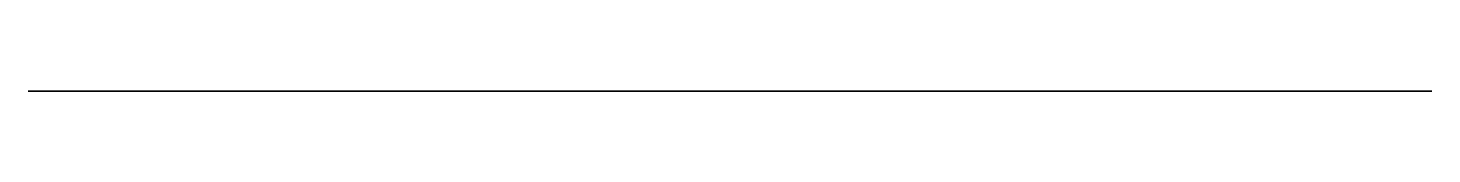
# Model space of a CAD drawing. Header units: millimetres. Extents: x -60 to 60, y 0 to 0.
import ezdxf

# ---------------------------------------------------------------- set-up
doc = ezdxf.new("R2010")
doc.units = ezdxf.units.MM
doc.header["$MEASUREMENT"] = 0
for name, color, linetype in [('sample_profile_2 v1_Sketch1', 7, 'Continuous'), ('sample_profile_2 v1_Sketch3', 7, 'Continuous'), ('sample_profile_2 v1_Sketch4', 7, 'Continuous')]:
    doc.layers.add(name, color=color, linetype=linetype)

msp = doc.modelspace()

# ---------------------------------------------------------------- linework, layer by layer
at = {"layer": 'sample_profile_2 v1_Sketch1'}
for p, q in [((60, 0, -35), (-60, 0, -35)), ((-60, 0, 35), (60, 0, 35)), ((-60, 0, -35), (-60, 0, 35)), ((60, 0, -35), (-60, 0, 35)), ((-60, 0, -35), (60, 0, 35)), ((60, 0, 35), (60, 0, -35))]:
    msp.add_line(p, q, dxfattribs=at)
msp.add_point((0, 0), dxfattribs=at)
msp.add_point((0, 0), dxfattribs=at)
at = {"layer": 'sample_profile_2 v1_Sketch3'}
msp.add_point((0, 0), dxfattribs=at)
at = {"layer": 'sample_profile_2 v1_Sketch4'}
for p, q in [((-60, 0, -35), (60, 0, -35)), ((-60, 0, 20), (-60, 0, -20)), ((-60, 0, 20), (-30, 0, 20)), ((-60, 0, 35), (-60, 0, -35)), ((-60, 0, -20), (-30, 0, -20)), ((60, 0, 35), (-60, 0, 35)), ((60, 0, 20), (30, 0, 20)), ((60, 0, -20), (30, 0, -20)), ((60, 0, 20), (60, 0, -20)), ((60, 0, -35), (60, 0, 35))]:
    msp.add_line(p, q, dxfattribs=at)
at = {"layer": 'sample_profile_2 v1_Sketch4', "extrusion": (0, 1, 0)}
for centre, start, end in [((30.69, 0), 90, 270), ((-30.69, 0), 270, 90)]:
    msp.add_arc(centre, 20, start, end, dxfattribs=at)
at = {"layer": 'sample_profile_2 v1_Sketch4'}
msp.add_point((0, 0), dxfattribs=at)

doc.saveas('drawing.dxf')
